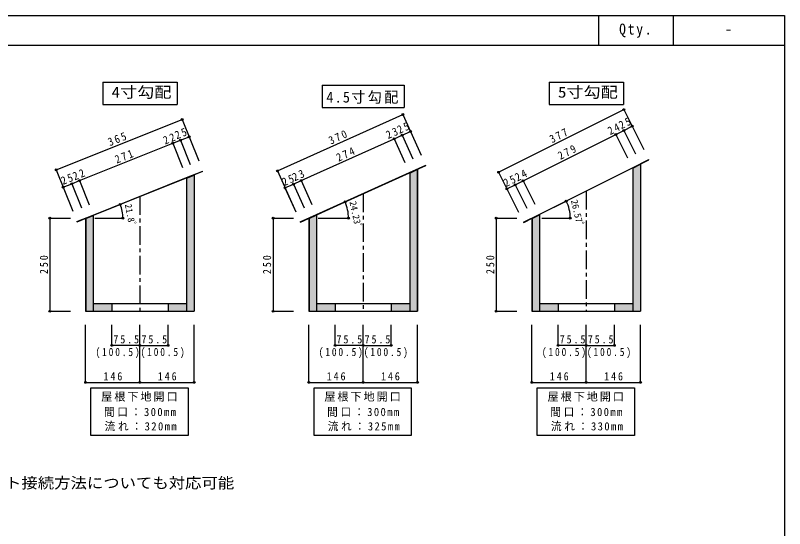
# Model space of a CAD drawing. Units: millimetres at full size, sheet at 1:10. Extents: x -6358 to 6082, y -1024 to 1786.
# Drawn here: x -4386 to -2318, y 407 to 1786 of the extents above; entities that cross this region are included whole.
import ezdxf
from ezdxf.enums import TextEntityAlignment as Align

# ---------------------------------------------------------------- set-up
doc = ezdxf.new("R2010")
doc.units = ezdxf.units.MM
doc.header["$LTSCALE"] = 10
doc.header["$PDMODE"] = 32
doc.header["$PDSIZE"] = 5
doc.linetypes.add('CHAIN1', pattern=[8, 5, -1, 1, -1])
doc.layers.add('0-0', color=7, linetype='Continuous')
doc.layers.add('F-0', color=2, linetype='Continuous')
doc.styles.add('ＭＳ ゴシック', font='')
doc.styles.get('ＭＳ ゴシック').set_extended_font_data('MS Gothic')

msp = doc.modelspace()

# ---------------------------------------------------------------- linework, layer by layer
at = {"layer": '0-0'}
for p, q in [((-4150.84, 1606.59), (-4150.84, 1546.59)), ((-3560.84, 1598.68), (-3560.84, 1538.68)), ((-3560.84, 1598.68), (-3340.84, 1598.68)), ((-3340.84, 1598.68), (-3340.84, 1538.68)), ((-2950.84, 1606.59), (-2950.84, 1546.59)), ((-4150.84, 1546.59), (-3950.84, 1546.59)), ((-3560.84, 1538.68), (-3340.84, 1538.68)), ((-2950.84, 1546.59), (-2750.84, 1546.59)), ((-2726.53, 1377.1), (-2682.71, 1399.01)), ((-2726.31, 1376.65), (-2682.48, 1398.57)), ((-2704.84, 1387.39), (-2704.84, 991.35)), ((-2682.48, 1398.57), (-2682.71, 1399.01)), ((-3925.46, 1350.44), (-3881.82, 1367.89)), ((-3925.27, 1349.98), (-3881.63, 1367.43)), ((-3881.63, 1367.43), (-3881.82, 1367.89)), ((-3326.02, 1363.78), (-3282.25, 1383.48)), ((-3325.82, 1363.33), (-3282.05, 1383.03)), ((-3325.61, 1362.87), (-3305.34, 1371.99)), ((-3305.34, 1371.99), (-3305.34, 991.85)), ((-3304.84, 1372.77), (-3304.84, 991.35)), ((-3282.05, 1383.03), (-3282.25, 1383.48)), ((-2726.08, 1376.2), (-2726.53, 1377.1)), ((-2725.34, 1376.57), (-2725.34, 991.85)), ((-3925.08, 1349.51), (-3925.46, 1350.44)), ((-3925.34, 1349.41), (-3905.34, 1357.41)), ((-3925.34, 1349.41), (-3925.34, 991.85)), ((-3905.34, 1357.41), (-3905.34, 991.85)), ((-3904.84, 1358.15), (-3904.84, 991.35)), ((-3890.59, 1363.85), (-3890.77, 1364.31)), ((-3325.61, 1362.87), (-3326.02, 1363.78)), ((-3325.34, 1362.99), (-3325.34, 991.85)), ((-4220.06, 1232.07), (-4176.42, 1249.52)), ((-4196.84, 1241.35), (-4196.84, 991.35)), ((-4196.34, 1240.98), (-4196.34, 991.85)), ((-4196.31, 1241.03), (-4176.23, 1249.06)), ((-4176.23, 1249.06), (-4176.6, 1249.99)), ((-4176.34, 1249.01), (-4176.34, 991.85)), ((-3619.64, 1231.09), (-3575.87, 1250.79)), ((-3596.84, 1241.35), (-3596.84, 991.35)), ((-3596.34, 1241.03), (-3575.66, 1250.34)), ((-3596.34, 1241.03), (-3596.34, 991.85)), ((-3576.34, 1250.03), (-3576.34, 991.85)), ((-3575.66, 1250.34), (-3576.07, 1251.25)), ((-3019.43, 1230.62), (-2975.6, 1252.54)), ((-3019.2, 1230.17), (-2975.38, 1252.09)), ((-2996.84, 1241.35), (-2996.84, 991.35)), ((-2996.34, 1241.05), (-2975.15, 1251.64)), ((-2996.34, 1241.05), (-2996.34, 991.85)), ((-2976.34, 1251.05), (-2976.34, 991.85)), ((-2975.15, 1251.64), (-2975.6, 1252.54)), ((-3019.2, 1230.17), (-3019.43, 1230.62)), ((-4176.34, 1011.85), (-4126.34, 1011.85)), ((-4126.34, 1011.85), (-4126.34, 991.35)), ((-3975.34, 1011.85), (-3975.34, 991.35)), ((-3975.34, 1011.85), (-3925.34, 1011.85)), ((-3576.34, 1011.85), (-3526.34, 1011.85)), ((-3526.34, 1011.85), (-3526.34, 991.35)), ((-3375.34, 1011.85), (-3375.34, 991.35)), ((-3375.34, 1011.85), (-3325.34, 1011.85)), ((-2976.34, 1011.85), (-2926.34, 1011.85)), ((-2926.34, 1011.85), (-2926.34, 991.35)), ((-2775.34, 1011.85), (-2775.34, 991.35)), ((-2775.34, 1011.85), (-2725.34, 1011.85)), ((-4196.84, 991.35), (-4126.34, 991.35)), ((-4196.34, 991.85), (-4126.34, 991.85)), ((-3975.34, 991.85), (-3905.34, 991.85)), ((-3975.34, 991.35), (-3904.84, 991.35)), ((-3596.84, 991.35), (-3526.34, 991.35)), ((-3596.34, 991.85), (-3526.34, 991.85)), ((-3375.34, 991.85), (-3305.34, 991.85)), ((-3375.34, 991.35), (-3304.84, 991.35)), ((-2996.84, 991.35), (-2926.34, 991.35)), ((-2996.34, 991.85), (-2926.34, 991.85)), ((-2775.34, 991.85), (-2705.34, 991.85)), ((-2775.34, 991.35), (-2704.84, 991.35)), ((-4182.73, 658.01), (-4182.73, 785.32)), ((-3582.73, 658.01), (-3582.73, 785.32)), ((-2982.73, 658.01), (-2982.73, 785.32))]:
    msp.add_line(p, q, dxfattribs=at)
at = {"layer": '0-0', "color": 4}
for p, q in [((-3086.52, 1364.78), (-2749.8, 1533.17)), ((-2749.8, 1533.17), (-2696.13, 1425.85)), ((-3681.41, 1368.34), (-3343.81, 1520.27)), ((-3343.81, 1520.27), (-3294.56, 1410.84)), ((-4275.76, 1371.34), (-3937.34, 1506.7)), ((-3937.34, 1506.7), (-3892.77, 1395.28)), ((-3346.09, 1464.41), (-3323.29, 1474.67)), ((-3323.29, 1474.67), (-3294.56, 1410.84)), ((-2771.26, 1466.54), (-2749.8, 1477.27)), ((-2749.8, 1477.27), (-2727.44, 1488.45)), ((-2749.8, 1477.27), (-2718.49, 1414.66)), ((-2727.44, 1488.45), (-2696.13, 1425.85)), ((-3962.41, 1442.82), (-3941.98, 1450.99)), ((-3941.98, 1450.99), (-3918.77, 1460.28)), ((-3941.98, 1450.99), (-3915.98, 1386)), ((-3918.77, 1460.28), (-3892.77, 1395.28)), ((-3617.11, 1342.44), (-3367.06, 1454.98)), ((-3367.06, 1454.98), (-3346.09, 1464.41)), ((-3367.06, 1454.98), (-3338.33, 1391.14)), ((-3346.09, 1464.41), (-3317.36, 1400.58)), ((-3020.33, 1341.98), (-2771.26, 1466.54)), ((-2771.26, 1466.54), (-2739.95, 1403.93)), ((-4213.55, 1342.37), (-3962.41, 1442.82)), ((-3962.41, 1442.82), (-3936.41, 1377.83)), ((-4275.76, 1371.34), (-4231.2, 1259.92)), ((-3681.41, 1368.34), (-3632.16, 1258.91)), ((-2975.6, 1252.54), (-2726.53, 1377.1)), ((-2975.38, 1252.09), (-2726.31, 1376.65)), ((-4176.6, 1249.99), (-3925.46, 1350.44)), ((-4176.42, 1249.52), (-3925.27, 1349.98)), ((-3576.07, 1251.25), (-3326.02, 1363.78)), ((-3575.87, 1250.79), (-3325.82, 1363.33)), ((-3086.52, 1364.78), (-3032.85, 1257.45)), ((-4257.19, 1324.92), (-4233.98, 1334.2)), ((-4257.19, 1324.92), (-4231.2, 1259.92)), ((-4233.98, 1334.2), (-4213.55, 1342.37)), ((-4233.98, 1334.2), (-4207.98, 1269.21)), ((-4213.55, 1342.37), (-4187.56, 1277.38)), ((-3660.89, 1322.74), (-3638.09, 1333)), ((-3638.09, 1333), (-3617.11, 1342.44)), ((-3638.09, 1333), (-3609.36, 1269.17)), ((-3617.11, 1342.44), (-3588.39, 1278.61)), ((-3064.16, 1320.06), (-3041.8, 1331.24)), ((-3041.8, 1331.24), (-3020.33, 1341.98)), ((-3041.8, 1331.24), (-3010.49, 1268.63)), ((-3020.33, 1341.98), (-2989.02, 1279.37)), ((-3660.89, 1322.74), (-3632.16, 1258.91)), ((-3064.16, 1320.06), (-3032.85, 1257.45)), ((-3573.92, 1251.67), (-3499.44, 1285.19)), ((-2973.55, 1253), (-2904.74, 1287.41)), ((-4174.19, 1250.42), (-4103.79, 1278.57)), ((-4292.87, 1241.35), (-4292.87, 991.35)), ((-4292.87, 1241.35), (-4237.7, 1241.35)), ((-4172.44, 1241.35), (-4096.62, 1241.35)), ((-3692.87, 1241.35), (-3692.87, 991.35)), ((-3692.87, 1241.35), (-3637.7, 1241.35)), ((-3571.71, 1241.35), (-3490.03, 1241.35)), ((-3092.87, 1241.35), (-3092.87, 991.35)), ((-3092.87, 1241.35), (-3037.7, 1241.35)), ((-2970.8, 1241.35), (-2893.87, 1241.35)), ((-4126.34, 1011.85), (-3975.34, 1011.85)), ((-3526.34, 1011.85), (-3375.34, 1011.85)), ((-2926.34, 1011.85), (-2775.34, 1011.85)), ((-4292.87, 991.35), (-4237.7, 991.35)), ((-4126.34, 991.35), (-3975.34, 991.35)), ((-3692.87, 991.35), (-3637.7, 991.35)), ((-3526.34, 991.35), (-3375.34, 991.35)), ((-3092.87, 991.35), (-3037.7, 991.35)), ((-2926.34, 991.35), (-2775.34, 991.35)), ((-4196.84, 800.4), (-4196.84, 955.13)), ((-4126.34, 899.75), (-4126.34, 955.13)), ((-4050.84, 800.4), (-4050.84, 955.13)), ((-4050.84, 899.75), (-4050.84, 955.13)), ((-3975.34, 899.75), (-3975.34, 955.13)), ((-3904.84, 800.4), (-3904.84, 955.13)), ((-3596.84, 800.4), (-3596.84, 955.13)), ((-3526.34, 899.75), (-3526.34, 955.13)), ((-3450.84, 800.4), (-3450.84, 955.13)), ((-3450.84, 899.75), (-3450.84, 955.13)), ((-3375.34, 899.75), (-3375.34, 955.13)), ((-3304.84, 800.4), (-3304.84, 955.13)), ((-2996.84, 800.4), (-2996.84, 955.13)), ((-2926.34, 899.75), (-2926.34, 955.13)), ((-2850.84, 800.4), (-2850.84, 955.13)), ((-2850.84, 899.75), (-2850.84, 955.13)), ((-2775.34, 899.75), (-2775.34, 955.13)), ((-2704.84, 800.4), (-2704.84, 955.13)), ((-4050.84, 899.75), (-4126.34, 899.75)), ((-4050.84, 899.75), (-3975.34, 899.75)), ((-3450.84, 899.75), (-3526.34, 899.75)), ((-3450.84, 899.75), (-3375.34, 899.75)), ((-2850.84, 899.75), (-2926.34, 899.75)), ((-2850.84, 899.75), (-2775.34, 899.75)), ((-4196.84, 800.4), (-4050.84, 800.4)), ((-4050.84, 800.4), (-3904.84, 800.4)), ((-3596.84, 800.4), (-3450.84, 800.4)), ((-3450.84, 800.4), (-3304.84, 800.4)), ((-2996.84, 800.4), (-2850.84, 800.4)), ((-2850.84, 800.4), (-2704.84, 800.4))]:
    msp.add_line(p, q, dxfattribs=at)
at = {"layer": '0-0', "color": 4, "linetype": 'CHAIN1'}
for p, q in [((-3450.84, 1307.61), (-3450.84, 991.35)), ((-2850.84, 1314.93), (-2850.84, 991.35)), ((-4050.84, 1300.29), (-4050.84, 991.35))]:
    msp.add_line(p, q, dxfattribs=at)
at = {"layer": '0-0'}
for points in [[(-4150.84, 1606.59), (-3950.84, 1606.59), (-3950.84, 1546.59)], [(-2950.84, 1606.59), (-2750.84, 1606.59), (-2750.84, 1546.59)], [(-2726.08, 1376.2), (-2705.34, 1386.58), (-2705.34, 991.85)], [(-4220.06, 1232.07), (-4220.24, 1232.53), (-4176.6, 1249.99)], [(-3619.64, 1231.09), (-3619.85, 1231.55), (-3576.07, 1251.25)], [(-4182.73, 785.32), (-3921.32, 785.32), (-3921.32, 658.01), (-4182.73, 658.01)], [(-3582.73, 785.32), (-3321.32, 785.32), (-3321.32, 658.01), (-3582.73, 658.01)], [(-2982.73, 785.32), (-2721.32, 785.32), (-2721.32, 658.01), (-2982.73, 658.01)]]:
    msp.add_lwpolyline(points, dxfattribs=at)
at = {"layer": '0-0', "color": 4}
for centre, radius, end in [((-3596.84, 1241.35), 106.81, 24.23), ((-2996.84, 1241.35), 102.97, 26.57), ((-4196.84, 1241.35), 100.22, 21.8)]:
    msp.add_arc(centre, radius, 0, end, dxfattribs=at)
at = {"layer": '0-0', "color": 5}
for p in [(-2749.8, 1533.17), (-3343.81, 1520.27), (-3937.34, 1506.7), (-2727.44, 1488.45), (-3323.29, 1474.67), (-2771.26, 1466.54), (-2749.8, 1477.27), (-3941.98, 1450.99), (-3918.77, 1460.28), (-3367.06, 1454.98), (-3346.09, 1464.41), (-3962.41, 1442.82), (-4275.76, 1371.34), (-3681.41, 1368.34), (-3086.52, 1364.78), (-4213.55, 1342.37), (-3617.11, 1342.44), (-3020.33, 1341.98), (-4257.19, 1324.92), (-4233.98, 1334.2), (-3660.89, 1322.74), (-3638.09, 1333), (-3041.8, 1331.24), (-3064.16, 1320.06), (-3499.44, 1285.19), (-2904.74, 1287.41), (-4103.79, 1278.57), (-4292.87, 1241.35), (-4096.62, 1241.35), (-3692.87, 1241.35), (-3490.03, 1241.35), (-3092.87, 1241.35), (-2893.87, 1241.35), (-4292.87, 991.35), (-3692.87, 991.35), (-3092.87, 991.35), (-4126.34, 899.75), (-4050.84, 899.75), (-3975.34, 899.75), (-3526.34, 899.75), (-3450.84, 899.75), (-3375.34, 899.75), (-2926.34, 899.75), (-2850.84, 899.75), (-2775.34, 899.75), (-4196.84, 800.4), (-4050.84, 800.4), (-3904.84, 800.4), (-3596.84, 800.4), (-3450.84, 800.4), (-3304.84, 800.4), (-2996.84, 800.4), (-2850.84, 800.4), (-2704.84, 800.4)]:
    msp.add_point(p, dxfattribs=at)
at = {"layer": '0-0'}
for points in [[(-2705.34, 991.85), (-2705.34, 1386.58), (-2725.34, 1376.57)], [(-3305.34, 991.85), (-3305.34, 1371.99), (-3325.34, 1362.99)], [(-2705.34, 991.85), (-2725.34, 1376.57), (-2725.34, 1011.85)], [(-3905.34, 991.85), (-3905.34, 1357.41), (-3925.34, 1349.41)], [(-3905.34, 991.85), (-3925.34, 1349.41), (-3925.34, 1011.85)], [(-3305.34, 991.85), (-3325.34, 1362.99), (-3325.34, 1011.85)], [(-4196.34, 991.85), (-4176.34, 1011.85), (-4176.34, 1249.01)], [(-4196.34, 991.85), (-4176.34, 1249.01), (-4196.34, 1240.98)], [(-3596.34, 991.85), (-3576.34, 1011.85), (-3576.34, 1250.03)], [(-3596.34, 991.85), (-3576.34, 1250.03), (-3596.34, 1241.03)], [(-2996.34, 991.85), (-2976.34, 1011.85), (-2976.34, 1251.05)], [(-2996.34, 991.85), (-2976.34, 1251.05), (-2996.34, 1241.05)], [(-4196.34, 991.85), (-4126.34, 991.85), (-4126.34, 1011.85)], [(-4196.34, 991.85), (-4126.34, 1011.85), (-4176.34, 1011.85)], [(-3975.34, 1011.85), (-3975.34, 991.85), (-3905.34, 991.85)], [(-3905.34, 991.85), (-3925.34, 1011.85), (-3975.34, 1011.85)], [(-3596.34, 991.85), (-3526.34, 991.85), (-3526.34, 1011.85)], [(-3596.34, 991.85), (-3526.34, 1011.85), (-3576.34, 1011.85)], [(-3375.34, 1011.85), (-3375.34, 991.85), (-3305.34, 991.85)], [(-3305.34, 991.85), (-3325.34, 1011.85), (-3375.34, 1011.85)], [(-2996.34, 991.85), (-2926.34, 991.85), (-2926.34, 1011.85)], [(-2996.34, 991.85), (-2926.34, 1011.85), (-2976.34, 1011.85)], [(-2775.34, 1011.85), (-2775.34, 991.85), (-2705.34, 991.85)], [(-2705.34, 991.85), (-2725.34, 1011.85), (-2775.34, 1011.85)]]:
    msp.add_solid(points, dxfattribs=at)
at = {"layer": 'F-0', "color": 5}
for p, q in [((-2817.66, 1786.31), (-2817.66, 1706.31)), ((-2617.66, 1786.31), (-2617.66, 1706.31)), ((-2317.66, 1786.31), (-2317.66, -1023.69)), ((-6357.66, 1706.31), (-2317.66, 1706.31))]:
    msp.add_line(p, q, dxfattribs=at)
msp.add_lwpolyline([(-6357.66, -1023.69), (-6357.66, 1786.31), (-2317.66, 1786.31)], dxfattribs=at)

# ---------------------------------------------------------------- texts
at = {"layer": '0-0', "style": 'ＭＳ ゴシック'}
for s, width, p in [('4寸勾配', 1.15, (-4127.09, 1556.59)), ('5寸勾配', 1.15, (-2927.09, 1556.59)), ('※これ以外の勾配、寸法、ダクト接続方法についても対応可能', 1.1, (-5029.65, 506.74))]:
    msp.add_text(s, height=29.33, dxfattribs=dict(at, width=width)).set_placement(p, align=Align.BOTTOM_LEFT)
at = {"layer": '0-0', "color": 4, "style": 'ＭＳ ゴシック'}
for s, rotation, p in [('24.23ﾟ', 282.115, (-3492.98, 1284.08)), ('26.57ﾟ', 283.285, (-2897.62, 1287.58)), ('21.8ﾟ', 280.9, (-4096.89, 1277.15))]:
    msp.add_text(s, height=18.33, rotation=rotation, dxfattribs=at).set_placement(p, align=Align.BOTTOM_LEFT)
at = {"layer": '0-0', "attachment_point": 7, "style": 'ＭＳ ゴシック'}
for s, insert, char_height in [('\\T1.17;\\W0.95;4.5寸勾配', (-3549.59, 1548.68), 29.33), ('\\T1.38;\\W0.9;75.5', (-4122.34, 904.75), 21.99), ('\\T1.38;\\W0.9;75.5', (-4046.84, 904.75), 21.99), ('\\T1.38;\\W0.9;75.5', (-3522.34, 904.75), 21.99), ('\\T1.38;\\W0.9;75.5', (-3446.84, 904.75), 21.99), ('\\T1.38;\\W0.9;75.5', (-2922.34, 904.75), 21.99), ('\\T1.38;\\W0.9;75.5', (-2846.84, 904.75), 21.99), ('\\T1.39;\\W0.85;(100.5)', (-4170.33, 865.21), 21.99), ('\\T1.39;\\W0.85;(100.5)', (-4049.24, 865.21), 21.99), ('\\T1.39;\\W0.85;(100.5)', (-3570.33, 865.21), 21.99), ('\\T1.39;\\W0.85;(100.5)', (-3449.24, 865.21), 21.99), ('\\T1.39;\\W0.85;(100.5)', (-2970.33, 865.21), 21.99), ('\\T1.39;\\W0.85;(100.5)', (-2849.24, 865.21), 21.99), ('\\T1.38;\\W0.9;146', (-4148.84, 805.4), 21.99), ('\\T1.38;\\W0.9;146', (-4002.84, 805.4), 21.99), ('\\T1.38;\\W0.9;146', (-3548.84, 805.4), 21.99), ('\\T1.38;\\W0.9;146', (-3402.84, 805.4), 21.99), ('\\T1.38;\\W0.9;146', (-2948.84, 805.4), 21.99), ('\\T1.38;\\W0.9;146', (-2802.84, 805.4), 21.99), ('\\T1.17;屋根下地開口', (-4155, 748.48), 21.99), ('\\T1.17;屋根下地開口', (-3555, 748.48), 21.99), ('\\T1.17;屋根下地開口', (-2955, 748.48), 21.99), ('\\T1.26;\\W0.95;間口：300mm', (-4147.59, 707.37), 21.99), ('\\T1.26;\\W0.95;間口：300mm', (-3547.59, 707.37), 21.99), ('\\T1.26;\\W0.95;間口：300mm', (-2947.59, 707.37), 21.99), ('\\T1.26;\\W0.95;流れ：320mm', (-4145.86, 668.92), 21.99), ('\\T1.26;\\W0.95;流れ：325mm', (-3545.86, 668.92), 21.99), ('\\T1.26;\\W0.95;流れ：330mm', (-2945.86, 668.92), 21.99)]:
    msp.add_mtext(s, dxfattribs=dict(at, insert=insert, char_height=char_height))
at = {"layer": '0-0', "char_height": 21.99, "attachment_point": 7, "style": 'ＭＳ ゴシック'}
for s, insert, rotation in [('\\T1.36;\\W0.9;25', (-2756.45, 1479.72), 26.57), ('\\T1.36;\\W0.9;25', (-3353.07, 1467.41), 24.23), ('\\T1.36;\\W0.9;24', (-2786.58, 1464.39), 26.57), ('\\T1.38;\\W0.9;365', (-4131.62, 1434.38), 21.8), ('\\T1.36;\\W0.9;22', (-3983.18, 1439.18), 21.8), ('\\T1.36;\\W0.9;25', (-3951.7, 1452.77), 21.8), ('\\T1.38;\\W0.9;370', (-3537.46, 1438.6), 24.23), ('\\T1.36;\\W0.9;23', (-3383.41, 1453.46), 24.23), ('\\T1.37;\\W0.9;377', (-2942.76, 1442.26), 26.57), ('\\T1.38;\\W0.9;274', (-3516.94, 1393.01), 24.23), ('\\T1.37;\\W0.9;279', (-2920.39, 1397.55), 26.57), ('\\T1.37;\\W0.9;271', (-4113.05, 1387.96), 21.8), ('\\T1.36;\\W0.9;22', (-4226.28, 1342.82), 21.8), ('\\T1.36;\\W0.9;23', (-3634.92, 1339.98), 24.23), ('\\T1.36;\\W0.9;24', (-3035.97, 1339.86), 26.57), ('\\T1.36;\\W0.9;25', (-4257.67, 1330.33), 21.8), ('\\T1.36;\\W0.9;25', (-3662.75, 1326.96), 24.23), ('\\T1.36;\\W0.9;25', (-3066.34, 1324.43), 26.57), ('\\T1.38;\\W0.9;250', (-4297.87, 1091.35), 90), ('\\T1.38;\\W0.9;250', (-3697.87, 1091.35), 90), ('\\T1.38;\\W0.9;250', (-3097.87, 1091.35), 90)]:
    msp.add_mtext(s, dxfattribs=dict(at, insert=insert, rotation=rotation))
at = {"layer": 'F-0', "color": 7, "style": 'ＭＳ ゴシック'}
msp.add_text('-', height=29.33, dxfattribs=at).set_placement((-2478.66, 1726.31), align=Align.BOTTOM_LEFT)
at = {"layer": 'F-0', "color": 7, "insert": (-2762.41, 1726.31), "char_height": 29.33, "attachment_point": 7, "style": 'ＭＳ ゴシック'}
msp.add_mtext('\\T1.28;\\W0.9;Qty.', dxfattribs=at)
msp.add_mtext('\\T1.28;\\W0.9;Qty.', dxfattribs=at)

doc.saveas('drawing.dxf')
